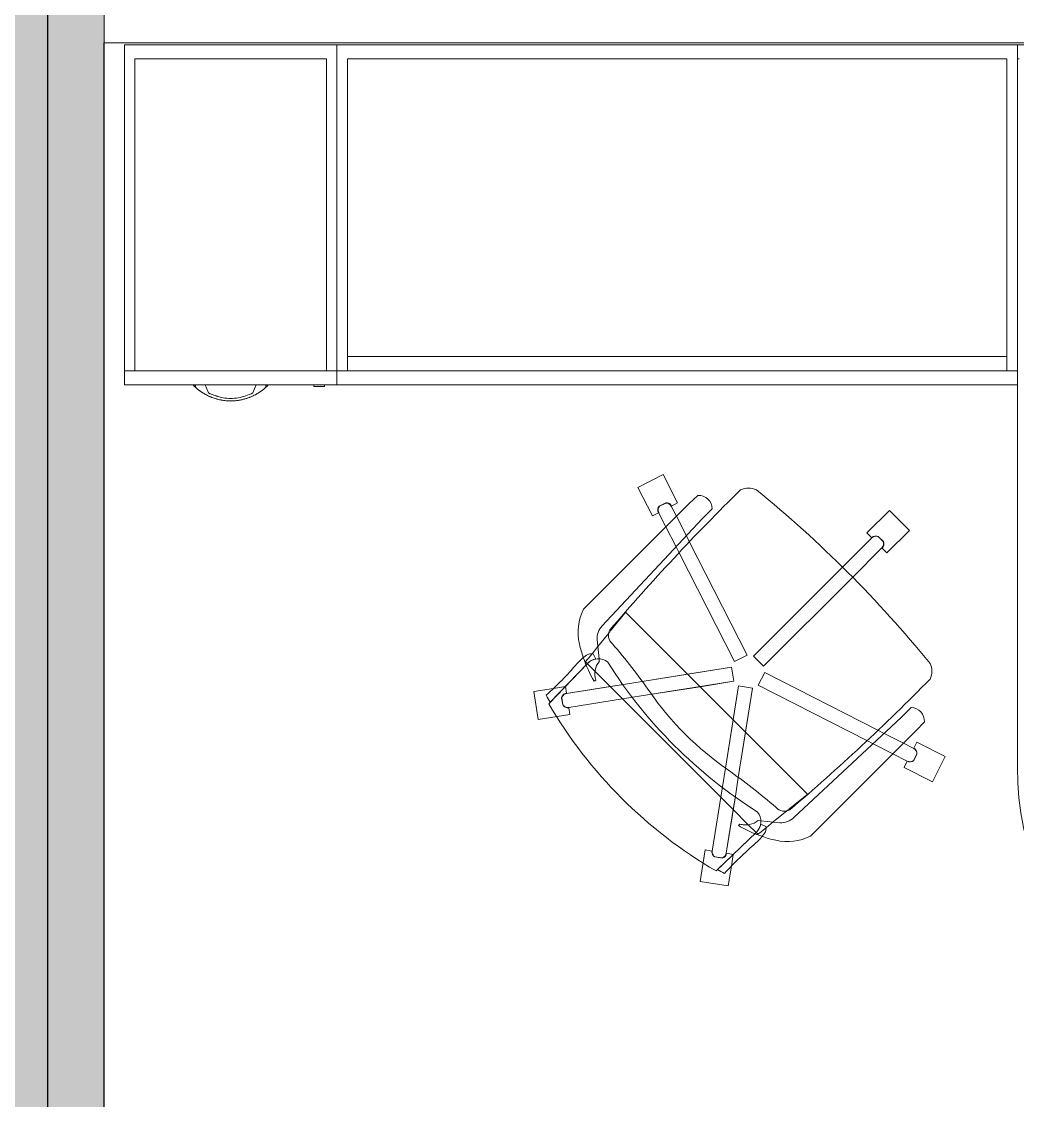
# Model space of a CAD drawing. Header units: inches. Extents: x 587 to 1284, y 1170 to 2052.
# Drawn here: x 655.3 to 725.5, y 1710 to 1786.1 of the extents above; entities that cross this region are included whole.
import ezdxf

# ---------------------------------------------------------------- set-up
doc = ezdxf.new("R2010")
doc.units = ezdxf.units.IN
doc.header["$MEASUREMENT"] = 0
for name, color, linetype, lineweight in [('A-DETL', 90, 'Continuous', 9), ('A-DETL-GENF', 92, 'Continuous', 9), ('A-WALL', 113, 'Continuous', 18), ('A-WALL-PATT', 111, 'Continuous', 18), ('I-FURN', 30, 'Continuous', 9), ('I-FURN-PNLS', 30, 'Continuous', 9), ('I-WALL', 2, 'Continuous', 18)]:
    doc.layers.add(name, color=color, linetype=linetype, lineweight=lineweight)

# ---------------------------------------------------------------- blocks, each defined once
blk = doc.blocks.new('Zira Wksta 12 - Type 1-7446629-Level 07  POWER _ SIGNAL')
at = {"layer": 'I-FURN'}
for p, q in [((-24.173, 93.98), (-24, 93.98)), ((-24.173, 93.98), (-24, 93.98)), ((-24.173, 93.98), (-24, 93.98)), ((-24, 93.987), (-24.167, 93.987)), ((-24, 93.987), (-24.167, 93.987)), ((-24, 93.987), (-24.167, 93.987)), ((-24, 94.104), (-24, 94.157)), ((-24, 94.157), (-24, 94.114)), ((-24, 94.152), (-24, 94.157)), ((-24, 94.157), (-24, 94.114)), ((-24, 94.152), (-24, 94.157)), ((-24, 94.157), (-24, 94.145)), ((-24, 94.141), (-24, 94.152)), ((-24, 94.104), (-24, 94.152)), ((-24, 94.145), (-24, 94.131)), ((-24, 94.104), (-24, 94.141)), ((-24, 94.131), (-24, 94.114)), ((-24, 94.114), (-24, 94.082)), ((-24, 94.114), (-24, 94.082)), ((-24, 94.114), (-24, 94.012)), ((-24, 94.059), (-24, 94.083)), ((-24, 94.059), (-24, 94.083)), ((-24, 94.059), (-24, 94.083)), ((-24, 94.082), (-24, 94.012)), ((-24, 94.082), (-24, 94.048)), ((-24, 94.012), (-24, 94.048)), ((-24, 94.012), (-24, 94.048)), ((-24, 94.048), (-24, 94.012)), ((-24, 94.012), (-24, 94.048)), ((-24, 93.98), (-24, 94.012)), ((-24, 94.012), (-24, 93.987)), ((-24, 93.98), (-24, 94.012)), ((-24, 94.012), (-24, 93.987)), ((-24, 93.98), (-24, 94.012)), ((-24, 94.012), (-24, 93.987)), ((-24, 93.98), (-24, 93.291)), ((-24, 93.639), (-24, 93.98)), ((-24, 93.98), (-24, 93.636)), ((-24, 93.639), (-24, 93.98)), ((-24, 93.98), (-24, 93.636)), ((-24, 93.639), (-24, 93.98)), ((-24, 93.291), (-24, 93.636)), ((-24, 93.636), (-24, 93.291)), ((-24, 93.291), (-24, 93.636)), ((-24, 93.636), (-24, 93.291)), ((-24, 93.291), (-24, 93.636)), ((-24.561, 93.059), (-24.281, 93.175)), ((-24.561, 93.059), (-24.281, 93.175)), ((-24.561, 93.059), (-24.281, 93.175)), ((-24.281, 93.175), (-24, 93.291)), ((-24.281, 93.175), (-24, 93.291)), ((-24.281, 93.175), (-24, 93.291)), ((-24.281, 89.825), (-24.561, 89.941)), ((-24.561, 89.941), (-24.281, 89.825)), ((-24.281, 89.825), (-24.561, 89.941)), ((-24.281, 89.825), (-24.561, 89.941)), ((-24, 89.709), (-24.281, 89.825)), ((-24.281, 89.825), (-24, 89.709)), ((-24, 89.709), (-24.281, 89.825)), ((-24, 89.709), (-24.281, 89.825)), ((-24, 89.364), (-24, 89.709)), ((-24, 89.709), (-24, 89.02)), ((-24, 89.364), (-24, 89.709)), ((-24, 89.709), (-24, 89.364)), ((-24, 89.364), (-24, 89.709)), ((-24, 89.709), (-24, 89.02)), ((-24, 89.364), (-24, 89.02)), ((-24, 89.02), (-24, 89.361)), ((-24, 89.02), (-24, 89.361)), ((-24, 89.02), (-24, 89.361)), ((-24, 89.02), (-24.173, 89.02)), ((-24, 89.02), (-24.173, 89.02)), ((-24, 89.02), (-24.173, 89.02)), ((-24.167, 89.013), (-24, 89.013)), ((-24.167, 89.013), (-24, 89.013)), ((-24.167, 89.013), (-24, 89.013)), ((-24, 88.988), (-24, 89.02)), ((-24, 88.988), (-24, 89.02)), ((-24, 88.988), (-24, 89.02)), ((-24, 89.013), (-24, 88.988)), ((-24, 89.013), (-24, 88.988)), ((-24, 89.013), (-24, 88.988)), ((-24, 88.988), (-24, 88.918)), ((-24, 88.952), (-24, 88.988)), ((-24, 88.988), (-24, 88.952)), ((-24, 88.952), (-24, 88.988)), ((-24, 88.988), (-24, 88.886)), ((-24, 88.952), (-24, 88.988)), ((-24, 88.952), (-24, 88.918)), ((-24, 88.917), (-24, 88.941)), ((-24, 88.917), (-24, 88.941)), ((-24, 88.917), (-24, 88.941)), ((-24, 88.918), (-24, 88.886)), ((-24, 88.918), (-24, 88.886)), ((-24, 88.843), (-24, 88.896)), ((-24, 88.843), (-24, 88.896)), ((-24, 88.848), (-24, 88.896)), ((-24, 88.886), (-24, 88.843)), ((-24, 88.886), (-24, 88.843)), ((-24, 88.886), (-24, 88.843)), ((-24, 88.843), (-24, 88.848)), ((-45.633, 70.112), (-47.609, 69.799)), ((-45.633, 70.112), (-47.609, 69.799)), ((-45.415, 68.734), (-45.633, 70.112)), ((-45.415, 68.734), (-45.633, 70.112)), ((-47.609, 69.799), (-47.399, 68.471)), ((-47.609, 69.799), (-47.399, 68.471)), ((-43.651, 66.325), (-46.501, 69.06)), ((-46.394, 68.957), (-43.651, 66.325)), ((-45.281, 67.89), (-45.415, 68.734)), ((-45.281, 67.89), (-45.415, 68.734)), ((-47.399, 68.471), (-47.257, 67.577)), ((-47.399, 68.471), (-47.257, 67.577)), ((-46.583, 68.074), (-46.075, 68.154)), ((-46.583, 68.074), (-46.075, 68.154)), ((-46.081, 68.143), (-46.575, 68.065)), ((-46.081, 68.143), (-46.575, 68.065)), ((-45.287, 64.729), (-45.775, 67.812)), ((-45.137, 63.781), (-45.775, 67.812)), ((-45.759, 67.814), (-45.282, 67.89)), ((-45.759, 67.814), (-45.282, 67.89)), ((-47.257, 67.577), (-46.78, 67.652)), ((-47.257, 67.577), (-46.78, 67.652)), ((-46.763, 67.655), (-46.161, 63.855)), ((-46.763, 67.655), (-46.047, 63.134)), ((-43.686, 66.33), (-44.221, 65.795)), ((-43.573, 66.443), (-43.653, 66.363)), ((-43.543, 66.473), (-43.571, 66.445)), ((-43.412, 66.366), (-43.543, 66.473)), ((-42.972, 66.01), (-43.404, 66.36)), ((-32.372, 59.148), (-39.824, 66.601)), ((-44.221, 65.795), (-45.287, 64.729)), ((-44.911, 65.864), (-44.829, 65.748)), ((-43.495, 65.495), (-43.337, 65.512)), ((-43.344, 65.751), (-42.982, 65.92)), ((-43.337, 65.512), (-41.988, 65.655)), ((-42.471, 65.604), (-42.972, 66.01)), ((-41.512, 64.828), (-42.471, 65.604)), ((-45.287, 64.729), (-46.161, 63.855)), ((-45.137, 63.781), (-45.287, 64.729)), ((-41.418, 64.752), (-41.503, 64.82)), ((-40.105, 63.688), (-41.387, 64.726)), ((-41.002, 65.293), (-33.448, 58.237)), ((-46.161, 63.855), (-53.093, 56.923)), ((-46.161, 63.855), (-46.047, 63.134)), ((-44.93, 62.472), (-45.137, 63.781)), ((-44.93, 62.472), (-45.137, 63.781)), ((-44.422, 59.265), (-40.049, 63.638)), ((-40.046, 63.641), (-40.105, 63.688)), ((-46.047, 63.134), (-45.835, 61.796)), ((-46.047, 63.134), (-45.835, 61.796)), ((-44.422, 59.265), (-44.93, 62.472)), ((-43.93, 56.159), (-44.93, 62.472)), ((-31.233, 62.774), (-33.237, 61.753)), ((-31.233, 62.774), (-33.237, 61.753)), ((-30.325, 60.992), (-31.233, 62.774)), ((-30.325, 60.992), (-31.233, 62.774)), ((-45.835, 61.796), (-45.296, 58.391)), ((-45.835, 61.796), (-44.917, 56.003)), ((-33.237, 61.753), (-33.018, 61.323)), ((-33.237, 61.753), (-33.018, 61.323)), ((-33.01, 61.308), (-34.018, 60.794)), ((-33.01, 61.308), (-34.018, 60.794)), ((-32.336, 60.809), (-32.563, 61.255)), ((-32.336, 60.809), (-32.563, 61.255)), ((-32.557, 61.266), (-32.323, 60.808)), ((-32.557, 61.266), (-32.323, 60.808)), ((-32.329, 59.971), (-30.325, 60.992)), ((-32.329, 59.971), (-30.325, 60.992)), ((-34.018, 60.794), (-35.421, 60.079)), ((-34.018, 60.794), (-35.421, 60.079)), ((-33.274, 60.051), (-32.556, 60.416)), ((-33.274, 60.051), (-32.556, 60.416)), ((-32.549, 60.401), (-32.332, 59.977)), ((-32.549, 60.401), (-32.329, 59.971)), ((-35.851, 59.86), (-43.522, 55.951)), ((-35.851, 59.86), (-43.522, 55.951)), ((-35.421, 60.079), (-35.851, 59.86)), ((-35.421, 60.079), (-35.851, 59.86)), ((-34.643, 59.353), (-33.274, 60.051)), ((-34.643, 59.353), (-33.274, 60.051)), ((-32.332, 59.977), (-32.329, 59.971)), ((-45.296, 58.391), (-44.422, 59.265)), ((-43.93, 56.159), (-44.422, 59.265)), ((-43.068, 55.06), (-35.095, 59.123)), ((-43.068, 55.06), (-35.095, 59.123)), ((-35.095, 59.123), (-34.643, 59.353)), ((-35.095, 59.123), (-34.643, 59.353)), ((-31.802, 58.537), (-32.372, 59.148)), ((-59.037, 58.371), (-59.35, 56.395)), ((-59.037, 58.371), (-59.35, 56.395)), ((-57.709, 58.16), (-59.037, 58.371)), ((-57.709, 58.16), (-59.037, 58.371)), ((-56.815, 58.019), (-57.709, 58.16)), ((-56.815, 58.019), (-57.709, 58.16)), ((-56.891, 57.542), (-56.815, 58.019)), ((-56.891, 57.542), (-56.815, 58.019)), ((-47.629, 56.058), (-45.296, 58.391)), ((-45.296, 58.391), (-44.917, 56.003)), ((-33.448, 58.237), (-32.741, 57.53)), ((-58.298, 57.263), (-55.563, 54.413)), ((-55.563, 54.413), (-58.195, 57.155)), ((-57.392, 56.837), (-57.312, 57.345)), ((-57.392, 56.837), (-57.312, 57.345)), ((-57.303, 57.337), (-57.381, 56.843)), ((-57.303, 57.337), (-57.381, 56.843)), ((-53.093, 56.923), (-56.893, 57.525)), ((-52.373, 56.809), (-56.893, 57.525)), ((-59.35, 56.395), (-57.972, 56.177)), ((-59.35, 56.395), (-57.972, 56.177)), ((-57.128, 56.044), (-57.052, 56.52)), ((-57.128, 56.044), (-57.052, 56.52)), ((-57.05, 56.537), (-53.967, 56.049)), ((-57.05, 56.537), (-53.02, 55.899)), ((-53.093, 56.923), (-53.967, 56.049)), ((-52.373, 56.809), (-53.093, 56.923)), ((-51.034, 56.597), (-52.373, 56.809)), ((-51.034, 56.597), (-52.373, 56.809)), ((-47.629, 56.058), (-51.034, 56.597)), ((-45.241, 55.679), (-51.034, 56.597)), ((-57.972, 56.177), (-57.128, 56.043)), ((-57.972, 56.177), (-57.128, 56.043)), ((-54.986, 55.591), (-55.102, 55.672)), ((-53.967, 56.049), (-55.033, 54.983)), ((-53.967, 56.049), (-53.02, 55.899)), ((-53.02, 55.899), (-51.71, 55.691)), ((-53.02, 55.899), (-51.71, 55.691)), ((-51.71, 55.691), (-48.503, 55.184)), ((-51.71, 55.691), (-45.397, 54.692)), ((-48.503, 55.184), (-47.629, 56.058)), ((-45.241, 55.679), (-47.629, 56.058)), ((-45.397, 54.692), (-45.241, 55.679)), ((-45.397, 54.692), (-45.241, 55.679)), ((-44.917, 56.003), (-43.93, 56.159)), ((-44.917, 56.003), (-43.93, 56.159)), ((-43.522, 55.951), (-43.068, 55.06)), ((-43.522, 55.951), (-43.068, 55.06)), ((-55.033, 54.983), (-55.569, 54.447)), ((-52.876, 50.811), (-48.503, 55.184)), ((-48.503, 55.184), (-45.397, 54.692)), ((-55.684, 54.332), (-55.711, 54.305)), ((-55.711, 54.305), (-55.605, 54.174)), ((-55.601, 54.415), (-55.681, 54.335)), ((-55.598, 54.166), (-55.248, 53.734)), ((-55.158, 53.744), (-54.99, 54.106)), ((-54.894, 52.75), (-54.75, 54.098)), ((-54.75, 54.098), (-54.734, 54.257)), ((-45.19, 54.284), (-49.098, 46.613)), ((-45.19, 54.284), (-49.098, 46.613)), ((-44.299, 53.83), (-45.19, 54.284)), ((-44.299, 53.83), (-45.19, 54.284)), ((-43.14, 54.609), (-43.847, 53.902)), ((-43.14, 54.609), (-43.847, 53.902)), ((-36.897, 48.366), (-43.14, 54.609)), ((-36.897, 48.366), (-43.14, 54.609)), ((-55.248, 53.734), (-54.842, 53.233)), ((-48.361, 45.856), (-44.299, 53.83)), ((-48.361, 45.856), (-44.299, 53.83)), ((-43.847, 53.902), (-37.604, 47.658)), ((-43.847, 53.902), (-37.604, 47.658)), ((-54.842, 53.233), (-54.066, 52.274)), ((-54.058, 52.265), (-53.99, 52.18)), ((-53.965, 52.149), (-52.927, 50.867)), ((-47.475, 44.21), (-54.531, 51.764)), ((-55.839, 50.586), (-48.386, 43.133)), ((-52.927, 50.867), (-52.879, 50.808)), ((-34.798, 46.266), (-36.897, 48.366)), ((-34.798, 46.266), (-36.897, 48.366)), ((-37.604, 47.658), (-35.505, 45.559)), ((-37.604, 47.658), (-35.505, 45.559)), ((-49.098, 46.613), (-49.318, 46.182)), ((-49.098, 46.613), (-49.318, 46.182)), ((-34.444, 46.62), (-34.786, 46.278)), ((-34.444, 46.62), (-34.786, 46.278)), ((-32.853, 45.029), (-34.444, 46.62)), ((-32.853, 45.029), (-34.444, 46.62)), ((-49.318, 46.182), (-50.032, 44.779)), ((-49.318, 46.182), (-50.032, 44.779)), ((-48.591, 45.405), (-48.361, 45.856)), ((-48.591, 45.405), (-48.361, 45.856)), ((-35.063, 45.471), (-34.709, 45.824)), ((-35.063, 45.471), (-34.709, 45.824)), ((-34.697, 45.822), (-35.061, 45.459)), ((-34.697, 45.822), (-35.061, 45.459)), ((-49.289, 44.036), (-48.591, 45.405)), ((-49.289, 44.036), (-48.591, 45.405)), ((-35.517, 45.547), (-35.858, 45.206)), ((-35.517, 45.547), (-35.858, 45.206)), ((-35.858, 45.206), (-34.267, 43.615)), ((-35.858, 45.206), (-34.267, 43.615)), ((-34.267, 43.615), (-32.853, 45.029)), ((-34.267, 43.615), (-32.853, 45.029)), ((-50.032, 44.779), (-50.546, 43.772)), ((-50.032, 44.779), (-50.546, 43.772)), ((-46.768, 43.503), (-47.475, 44.21)), ((-50.991, 43.999), (-52.013, 41.994)), ((-50.991, 43.999), (-52.013, 41.994)), ((-50.561, 43.78), (-50.991, 43.999)), ((-50.561, 43.78), (-50.991, 43.999)), ((-49.655, 43.318), (-49.289, 44.036)), ((-49.655, 43.318), (-49.289, 44.036)), ((-50.046, 43.085), (-50.504, 43.319)), ((-50.046, 43.085), (-50.504, 43.319)), ((-50.493, 43.325), (-50.048, 43.098)), ((-50.493, 43.325), (-50.048, 43.098)), ((-50.231, 41.086), (-49.209, 43.091)), ((-50.231, 41.086), (-49.209, 43.091)), ((-49.209, 43.091), (-49.64, 43.31)), ((-49.209, 43.091), (-49.64, 43.31)), ((-48.386, 43.133), (-47.775, 42.563)), ((-52.013, 41.994), (-50.231, 41.086)), ((-52.013, 41.994), (-50.231, 41.086))]:
    blk.add_line(p, q, dxfattribs=at)
at = {"layer": 'I-FURN', "flags": 128}
for points in [[(-24, 93.291), (-24.281, 93.175), (-24.561, 93.059)], [(-24, 93.291), (-24.281, 93.175), (-24.561, 93.059)], [(-24, 93.291), (-24.281, 93.175), (-24.561, 93.059)], [(-24.561, 89.941), (-24.281, 89.825), (-24, 89.709)], [(-24.561, 89.941), (-24.281, 89.825), (-24, 89.709)]]:
    blk.add_lwpolyline(points, dxfattribs=at)
at = {"layer": 'I-FURN'}
for centre, radius, start, end in [((-21.447, 91.5), 3.685, 137.02895, 137.70289), ((-21.447, 91.5), 3.685, 137.02895, 137.70289), ((-21.447, 91.5), 3.685, 137.02895, 137.70289), ((-21.447, 91.5), 3.685, 137.03852, 137.56704), ((-21.447, 91.5), 3.685, 137.03852, 137.56704), ((-21.447, 91.5), 3.685, 137.03852, 137.56704), ((-21.447, 91.5), 3.685, 222.29711, 222.97105), ((-21.447, 91.5), 3.685, 222.29711, 222.97105), ((-21.447, 91.5), 3.685, 222.29711, 222.97105), ((-21.447, 91.5), 3.685, 222.43296, 222.96148), ((-21.447, 91.5), 3.685, 222.43296, 222.96148), ((-21.447, 91.5), 3.685, 222.43296, 222.69722), ((-21.447, 91.5), 3.685, 222.69722, 222.96148), ((-29.906, 40.669), 32.885, 120.30746, 149.69597), ((-29.599, 40.358), 33.165, 119.44776, 120.42343), ((-25.848, 87.609), 27.198, 222.48818, 229.01435), ((-46.379, 67.722), 0.407, 120.16515, 189.83485), ((-46.379, 67.722), 0.407, 120.16515, 189.83485), ((-46.362, 67.719), 0.406, 121.61986, 189), ((-46.362, 67.719), 0.406, 148.57192, 175.52397), ((-46.362, 67.719), 0.406, 121.61986, 148.57192), ((-46.177, 67.748), 0.406, 22.47603, 76.38014), ((-46.177, 67.748), 0.406, 9, 76.38014), ((-46.161, 67.756), 0.407, 8.16515, 77.83485), ((-46.161, 67.756), 0.407, 36.03303, 77.83485), ((-46.161, 67.756), 0.407, 8.16515, 36.03303), ((-46.177, 67.748), 0.406, 9, 22.47603), ((-46.362, 67.719), 0.406, 175.52397, 189), ((-46.139, 64.255), 3.739, 35.09358, 49.01435), ((-41.464, 63.358), 3.634, 63.17893, 103.04781), ((-40.114, 57.534), 9.612, 108.99641, 119.93341), ((-44.381, 65.565), 1.054, 10.20015, 46.17861), ((-44.381, 65.565), 1.054, 320.95537, 46.17861), ((-40.114, 57.534), 9.612, 103.04781, 108.99641), ((-43.581, 66.052), 0.613, 347.54268, 35.09358), ((-44.403, 64.433), 1.382, 50.08783, 107.94966), ((-41.937, 64.271), 1.385, 47.80127, 92.10784), ((-25.52, 36.282), 33.832, 122.22846, 147.77154), ((-41.678, 64.088), 0.763, 59.23375, 140.76625), ((-140.947, -52.03), 153.519, 44.47495, 49.52132), ((-70.246, 97.016), 42.842, 304.97666, 310.76994), ((-32.965, 43.727), 22.194, 124.97666, 145.02334), ((-32.828, 60.963), 0.407, 76.03303, 117.83485), ((-32.828, 60.963), 0.407, 48.16515, 117.83485), ((-32.826, 60.946), 0.406, 49.61986, 117), ((-32.826, 60.946), 0.406, 49.61986, 117), ((-32.828, 60.963), 0.407, 48.16515, 76.03303), ((-32.741, 60.778), 0.406, 297, 4.38014), ((-32.741, 60.778), 0.406, 297, 350.90411), ((-32.728, 60.766), 0.407, 296.16515, 5.83485), ((-32.728, 60.766), 0.407, 296.16515, 351.90091), ((-32.741, 60.778), 0.406, 350.90411, 4.38014), ((-32.728, 60.766), 0.407, 351.90091, 5.83485), ((-32.756, 58.485), 0.956, 270.89014, 3.10986), ((-29.596, 40.361), 33.165, 149.57657, 150.55224), ((-56.96, 57.141), 0.407, 80.16515, 149.83485), ((-56.96, 57.141), 0.407, 121.96697, 149.83485), ((-56.957, 57.124), 0.406, 134.90411, 148.38014), ((-56.957, 57.124), 0.406, 134.90411, 148.38014), ((-56.957, 57.124), 0.406, 81, 134.90411), ((-56.957, 57.124), 0.406, 121.42808, 134.90411), ((-56.96, 57.141), 0.407, 80.16515, 121.96697), ((-56.957, 57.124), 0.406, 94.47603, 121.42808), ((-56.957, 57.124), 0.406, 81, 94.47603), ((-76.847, 36.61), 27.198, 40.98565, 47.51182), ((-56.995, 56.923), 0.407, 192.16515, 206.09909), ((-56.995, 56.923), 0.407, 192.16515, 261.83485), ((-56.986, 56.938), 0.406, 193.61986, 220.57192), ((-56.986, 56.938), 0.406, 193.61986, 261), ((-56.995, 56.923), 0.407, 206.09909, 247.90091), ((-56.986, 56.938), 0.406, 220.57192, 234.04795), ((-56.986, 56.938), 0.406, 234.04795, 261), ((-56.995, 56.923), 0.407, 247.90091, 261.83485), ((-86.254, 81.008), 42.842, 319.23006, 325.02334), ((-46.772, 50.876), 9.612, 150.06659, 157.60032), ((-53.671, 55.165), 1.382, 162.05034, 176.5158), ((-53.671, 55.165), 1.382, 176.5158, 190.98126), ((-53.671, 55.165), 1.382, 190.98126, 219.91217), ((-32.593, 54.971), 1.314, 335.04325, 24.95675), ((-53.494, 56.9), 3.739, 220.98565, 234.90642), ((-46.772, 50.876), 9.612, 158.50939, 161.00359), ((-46.772, 50.876), 9.612, 157.7369, 158.50939), ((-54.803, 55.143), 1.054, 223.82139, 259.79985), ((-54.803, 55.143), 1.054, 223.82139, 309.04463), ((-97.293, 108.055), 84.963, 309.14745, 320.85255), ((-46.772, 50.876), 9.612, 161.00359, 166.95219), ((-55.291, 54.343), 0.613, 234.90642, 282.45732), ((-52.596, 52.226), 3.634, 166.95219, 206.82107), ((-53.509, 52.699), 1.385, 177.89216, 222.19873), ((-53.326, 52.44), 0.763, 129.23375, 210.76625), ((62.792, 151.709), 153.519, 220.47868, 225.52505), ((-35.085, 45.979), 0.406, 4.57192, 45), ((-35.085, 45.979), 0.406, 337.61986, 45), ((-35.069, 45.987), 0.407, 336.16515, 45.83485), ((-35.069, 45.987), 0.407, 336.16515, 45.83485), ((-35.085, 45.979), 0.406, 337.61986, 351.09589), ((-35.085, 45.979), 0.406, 351.09589, 4.57192), ((-35.225, 45.831), 0.407, 224.16515, 293.83485), ((-35.225, 45.831), 0.407, 224.16515, 293.83485), ((-35.217, 45.847), 0.406, 225, 251.95205), ((-35.217, 45.847), 0.406, 225, 292.38014), ((-35.217, 45.847), 0.406, 251.95205, 265.42808), ((-35.217, 45.847), 0.406, 265.42808, 278.90411), ((-35.217, 45.847), 0.406, 278.90411, 292.38014), ((-50.201, 43.59), 0.407, 152.16515, 221.83485), ((-50.201, 43.59), 0.407, 152.16515, 221.83485), ((-50.184, 43.588), 0.406, 153, 220.38014), ((-50.184, 43.588), 0.406, 153, 220.38014), ((-47.723, 43.518), 0.956, 266.89014, 359.10986), ((-50.017, 43.503), 0.406, 265.61986, 333), ((-50.017, 43.503), 0.406, 265.61986, 292.57192), ((-50.005, 43.49), 0.407, 264.16515, 333.83485), ((-50.005, 43.49), 0.407, 264.16515, 291.71113), ((-50.017, 43.503), 0.406, 292.57192, 293.61948), ((-50.017, 43.503), 0.406, 293.61948, 333), ((-50.005, 43.49), 0.407, 291.71113, 292.03303), ((-50.005, 43.49), 0.407, 292.03303, 319.90091), ((-50.005, 43.49), 0.407, 319.90091, 333.83485), ((-44.209, 43.355), 1.314, 245.04325, 294.95675)]:
    blk.add_arc(centre, radius, start, end, dxfattribs=at)
for points, knots in [([(-25.069, 90.822), (-25.111, 91.046), (-25.174, 91.727), (-25.004, 92.635), (-24.599, 93.45), (-24.325, 93.813), (-24.173, 93.98)], [0.375, 0.375, 0.375, 0.375, 0.5, 0.75, 0.875, 1, 1, 1, 1]), ([(-24.173, 89.02), (-24.325, 89.187), (-24.598, 89.55), (-24.903, 90.161), (-25.09, 90.818), (-25.174, 91.727), (-25.004, 92.635), (-24.599, 93.45), (-24.325, 93.813), (-24.173, 93.98)], [0, 0, 0, 0, 0.125, 0.25, 0.375, 0.5, 0.75, 0.875, 1, 1, 1, 1]), ([(-24.172, 93.981), (-24.306, 93.833), (-24.437, 93.664), (-24.553, 93.484), (-24.561, 93.471)], [0.0014997, 0.0014997, 0.0014997, 0.0014997, 0.1111111, 0.1191853, 0.1191853, 0.1191853, 0.1191853]), ([(-24.172, 93.981), (-24.306, 93.833), (-24.437, 93.664), (-24.553, 93.484), (-24.561, 93.471)], [0.0014997, 0.0014997, 0.0014997, 0.0014997, 0.1111111, 0.1191853, 0.1191853, 0.1191853, 0.1191853]), ([(-24.172, 93.981), (-24.306, 93.833), (-24.437, 93.664), (-24.553, 93.484), (-24.561, 93.471)], [0.0014997, 0.0014997, 0.0014997, 0.0014997, 0.1111111, 0.1191853, 0.1191853, 0.1191853, 0.1191853]), ([(-24.045, 94.114), (-24.039, 94.119), (-24.031, 94.127), (-24.021, 94.137), (-24.016, 94.142), (-24.012, 94.146), (-24.009, 94.149), (-24.007, 94.151), (-24.004, 94.153), (-24.003, 94.155), (-24.001, 94.156), (-24, 94.157), (-24, 94.157)], [0, 0, 0, 0, 0.25, 0.375, 0.5, 0.5625, 0.625, 0.6875, 0.75, 0.8125, 0.875, 1, 1, 1, 1]), ([(-24.045, 94.114), (-24.039, 94.119), (-24.031, 94.127), (-24.021, 94.137), (-24.016, 94.142), (-24.012, 94.146), (-24.009, 94.149), (-24.007, 94.151), (-24.004, 94.153), (-24.003, 94.155), (-24.001, 94.156), (-24, 94.157), (-24, 94.157)], [0, 0, 0, 0, 0.25, 0.375, 0.5, 0.5625, 0.625, 0.6875, 0.75, 0.8125, 0.875, 1, 1, 1, 1]), ([(-24.045, 94.114), (-24.039, 94.119), (-24.031, 94.127), (-24.021, 94.137), (-24.016, 94.142), (-24.012, 94.146), (-24.009, 94.149), (-24.007, 94.151), (-24.004, 94.153), (-24.003, 94.155), (-24.001, 94.156), (-24, 94.157), (-24, 94.157)], [0, 0, 0, 0, 0.25, 0.375, 0.5, 0.5625, 0.625, 0.6875, 0.75, 0.8125, 0.875, 1, 1, 1, 1]), ([(-24, 94.157), (-24.001, 94.157), (-24.002, 94.156), (-24.004, 94.153), (-24.007, 94.151), (-24.009, 94.149), (-24.012, 94.145), (-24.016, 94.142), (-24.019, 94.139), (-24.023, 94.135), (-24.027, 94.131), (-24.032, 94.127), (-24.035, 94.124), (-24.036, 94.122)], [0, 0, 0, 0, 0.125, 0.1875, 0.25, 0.3125, 0.375, 0.4375, 0.5, 0.5625, 0.625, 0.6875, 0.75, 0.75, 0.75, 0.75]), ([(-24, 94.157), (-24.001, 94.157), (-24.002, 94.156), (-24.004, 94.153), (-24.007, 94.151), (-24.009, 94.149), (-24.012, 94.145), (-24.016, 94.142), (-24.019, 94.139), (-24.023, 94.135), (-24.027, 94.131), (-24.032, 94.127), (-24.035, 94.124), (-24.036, 94.122)], [0, 0, 0, 0, 0.125, 0.1875, 0.25, 0.3125, 0.375, 0.4375, 0.5, 0.5625, 0.625, 0.6875, 0.75, 0.75, 0.75, 0.75]), ([(-24, 94.157), (-24.001, 94.157), (-24.002, 94.156), (-24.004, 94.153), (-24.007, 94.151), (-24.009, 94.149), (-24.012, 94.145), (-24.016, 94.142), (-24.019, 94.139), (-24.023, 94.135), (-24.027, 94.131), (-24.032, 94.127), (-24.035, 94.124), (-24.036, 94.122)], [0, 0, 0, 0, 0.125, 0.1875, 0.25, 0.3125, 0.375, 0.4375, 0.5, 0.5625, 0.625, 0.6875, 0.75, 0.75, 0.75, 0.75]), ([(-24.672, 93.283), (-24.727, 93.183), (-24.791, 93.055), (-24.846, 92.924), (-24.856, 92.898)], [0.15936451, 0.15936451, 0.15936451, 0.15936451, 0.22222222, 0.23762024, 0.23762024, 0.23762024, 0.23762024]), ([(-24.672, 93.283), (-24.727, 93.183), (-24.791, 93.055), (-24.846, 92.924), (-24.856, 92.898)], [0.15936451, 0.15936451, 0.15936451, 0.15936451, 0.22222222, 0.23762024, 0.23762024, 0.23762024, 0.23762024]), ([(-24.672, 93.283), (-24.727, 93.183), (-24.791, 93.055), (-24.846, 92.924), (-24.856, 92.898)], [0.15936451, 0.15936451, 0.15936451, 0.15936451, 0.22222222, 0.23762024, 0.23762024, 0.23762024, 0.23762024]), ([(-24.945, 92.66), (-24.973, 92.575), (-25.009, 92.449), (-25.04, 92.321), (-25.049, 92.28)], [0.28411479, 0.28411479, 0.28411479, 0.28411479, 0.33333333, 0.3562762, 0.3562762, 0.3562762, 0.3562762]), ([(-24.945, 92.66), (-24.973, 92.575), (-25.009, 92.449), (-25.04, 92.321), (-25.049, 92.28)], [0.28411479, 0.28411479, 0.28411479, 0.28411479, 0.33333333, 0.3562762, 0.3562762, 0.3562762, 0.3562762]), ([(-24.945, 92.66), (-24.973, 92.575), (-25.009, 92.449), (-25.04, 92.321), (-25.049, 92.28)], [0.28411479, 0.28411479, 0.28411479, 0.28411479, 0.33333333, 0.3562762, 0.3562762, 0.3562762, 0.3562762]), ([(-24.778, 92.564), (-24.836, 92.393), (-24.969, 91.866), (-24.969, 90.951), (-24.732, 90.259), (-24.561, 89.941)], [0.1666667, 0.1666667, 0.1666667, 0.1666667, 0.3333333, 0.6666667, 1, 1, 1, 1]), ([(-25.096, 92.017), (-25.106, 91.946), (-25.12, 91.819), (-25.127, 91.692), (-25.128, 91.636)], [0.40508035, 0.40508035, 0.40508035, 0.40508035, 0.44444444, 0.47528756, 0.47528756, 0.47528756, 0.47528756]), ([(-25.096, 92.017), (-25.106, 91.946), (-25.12, 91.819), (-25.127, 91.692), (-25.128, 91.636)], [0.40508035, 0.40508035, 0.40508035, 0.40508035, 0.44444444, 0.47528756, 0.47528756, 0.47528756, 0.47528756]), ([(-25.096, 92.017), (-25.106, 91.946), (-25.12, 91.819), (-25.127, 91.692), (-25.128, 91.636)], [0.40508035, 0.40508035, 0.40508035, 0.40508035, 0.44444444, 0.47528756, 0.47528756, 0.47528756, 0.47528756]), ([(-25.048, 90.72), (-25.04, 90.679), (-25.009, 90.552), (-24.976, 90.423), (-24.95, 90.336)], [0.64373131, 0.64373131, 0.64373131, 0.64373131, 0.66666667, 0.71591001, 0.71591001, 0.71591001, 0.71591001]), ([(-25.048, 90.72), (-25.04, 90.679), (-25.009, 90.552), (-24.976, 90.423), (-24.95, 90.336)], [0.64373131, 0.64373131, 0.64373131, 0.64373131, 0.66666667, 0.71591001, 0.71591001, 0.71591001, 0.71591001]), ([(-25.048, 90.72), (-25.04, 90.679), (-25.009, 90.552), (-24.976, 90.423), (-24.95, 90.336)], [0.64373131, 0.64373131, 0.64373131, 0.64373131, 0.66666667, 0.71591001, 0.71591001, 0.71591001, 0.71591001]), ([(-24.857, 90.102), (-24.808, 89.982), (-24.751, 89.851), (-24.678, 89.729), (-24.671, 89.718)], [0.76239192, 0.76239192, 0.76239192, 0.76239192, 0.83333333, 0.84070579, 0.84070579, 0.84070579, 0.84070579]), ([(-24.857, 90.102), (-24.808, 89.982), (-24.751, 89.851), (-24.678, 89.729), (-24.671, 89.718)], [0.76239192, 0.76239192, 0.76239192, 0.76239192, 0.83333333, 0.84070579, 0.84070579, 0.84070579, 0.84070579]), ([(-24.857, 90.102), (-24.808, 89.982), (-24.751, 89.851), (-24.678, 89.729), (-24.671, 89.718)], [0.76239192, 0.76239192, 0.76239192, 0.76239192, 0.83333333, 0.84070579, 0.84070579, 0.84070579, 0.84070579]), ([(-24, 88.843), (-24, 88.843), (-24.001, 88.844), (-24.003, 88.845), (-24.004, 88.847), (-24.007, 88.849), (-24.009, 88.851), (-24.012, 88.854), (-24.015, 88.857), (-24.018, 88.86), (-24.021, 88.863), (-24.025, 88.867), (-24.032, 88.874), (-24.039, 88.881), (-24.045, 88.886)], [0, 0, 0, 0, 0.125, 0.1875, 0.25, 0.3125, 0.375, 0.4375, 0.5, 0.5625, 0.625, 0.6875, 0.75, 1, 1, 1, 1]), ([(-24, 88.843), (-24, 88.843), (-24.001, 88.844), (-24.003, 88.845), (-24.004, 88.847), (-24.007, 88.849), (-24.009, 88.851), (-24.012, 88.854), (-24.015, 88.857), (-24.018, 88.86), (-24.021, 88.863), (-24.025, 88.867), (-24.032, 88.874), (-24.039, 88.881), (-24.045, 88.886)], [0, 0, 0, 0, 0.125, 0.1875, 0.25, 0.3125, 0.375, 0.4375, 0.5, 0.5625, 0.625, 0.6875, 0.75, 1, 1, 1, 1]), ([(-24, 88.843), (-24, 88.843), (-24.001, 88.844), (-24.003, 88.845), (-24.004, 88.847), (-24.007, 88.849), (-24.009, 88.851), (-24.012, 88.854), (-24.015, 88.857), (-24.018, 88.86), (-24.021, 88.863), (-24.025, 88.867), (-24.032, 88.874), (-24.039, 88.881), (-24.045, 88.886)], [0, 0, 0, 0, 0.125, 0.1875, 0.25, 0.3125, 0.375, 0.4375, 0.5, 0.5625, 0.625, 0.6875, 0.75, 1, 1, 1, 1]), ([(-24.036, 88.878), (-24.033, 88.875), (-24.029, 88.871), (-24.023, 88.865), (-24.019, 88.861), (-24.016, 88.858), (-24.012, 88.855), (-24.009, 88.851), (-24.007, 88.849), (-24.004, 88.847), (-24.002, 88.844), (-24.001, 88.843), (-24, 88.843)], [0.25, 0.25, 0.25, 0.25, 0.375, 0.4375, 0.5, 0.5625, 0.625, 0.6875, 0.75, 0.8125, 0.875, 1, 1, 1, 1]), ([(-24.036, 88.878), (-24.033, 88.875), (-24.029, 88.871), (-24.023, 88.865), (-24.019, 88.861), (-24.016, 88.858), (-24.012, 88.855), (-24.009, 88.851), (-24.007, 88.849), (-24.004, 88.847), (-24.002, 88.844), (-24.001, 88.843), (-24, 88.843)], [0.25, 0.25, 0.25, 0.25, 0.375, 0.4375, 0.5, 0.5625, 0.625, 0.6875, 0.75, 0.8125, 0.875, 1, 1, 1, 1]), ([(-24.036, 88.878), (-24.033, 88.875), (-24.029, 88.871), (-24.023, 88.865), (-24.019, 88.861), (-24.016, 88.858), (-24.012, 88.855), (-24.009, 88.851), (-24.007, 88.849), (-24.004, 88.847), (-24.002, 88.844), (-24.001, 88.843), (-24, 88.843)], [0.25, 0.25, 0.25, 0.25, 0.375, 0.4375, 0.5, 0.5625, 0.625, 0.6875, 0.75, 0.8125, 0.875, 1, 1, 1, 1])]:
    blk.add_open_spline(points, degree=3, knots=knots, dxfattribs=at)
for points in [[(-24.883, 92.831), (-24.801, 93.043), (-24.599, 93.45), (-24.325, 93.813), (-24.173, 93.98)], [(-24.143, 94.012), (-24.132, 94.024), (-24.11, 94.047), (-24.077, 94.082), (-24.055, 94.103), (-24.045, 94.114)], [(-24.143, 94.012), (-24.132, 94.024), (-24.11, 94.047), (-24.077, 94.082), (-24.055, 94.103), (-24.045, 94.114)], [(-24.143, 94.012), (-24.132, 94.024), (-24.11, 94.047), (-24.088, 94.07), (-24.077, 94.081)], [(-24.11, 94.047), (-24.121, 94.036), (-24.132, 94.024), (-24.143, 94.012)], [(-24.11, 94.047), (-24.121, 94.036), (-24.132, 94.024), (-24.143, 94.012)], [(-24.11, 94.047), (-24.121, 94.036), (-24.132, 94.024), (-24.143, 94.012)], [(-24.055, 94.104), (-24.069, 94.089), (-24.084, 94.074), (-24.099, 94.059)], [(-24.055, 94.104), (-24.069, 94.089), (-24.084, 94.074), (-24.099, 94.059)], [(-24.055, 94.104), (-24.069, 94.089), (-24.084, 94.074), (-24.099, 94.059)], [(-24.077, 94.081), (-24.066, 94.092), (-24.055, 94.103), (-24.045, 94.114)], [(-24.036, 94.122), (-24.042, 94.116), (-24.048, 94.11), (-24.055, 94.104)], [(-24.036, 94.122), (-24.042, 94.116), (-24.048, 94.11), (-24.055, 94.104)], [(-24.036, 94.122), (-24.042, 94.116), (-24.048, 94.11), (-24.055, 94.104)], [(-24.561, 93.059), (-24.732, 92.742), (-24.969, 92.05), (-24.969, 90.951), (-24.732, 90.259), (-24.561, 89.941)], [(-24.561, 93.059), (-24.732, 92.742), (-24.969, 92.05), (-24.969, 90.951), (-24.732, 90.259), (-24.561, 89.941)], [(-24.857, 92.898), (-24.867, 92.872), (-24.877, 92.847), (-24.887, 92.821)], [(-24.857, 92.898), (-24.867, 92.872), (-24.877, 92.847), (-24.887, 92.821)], [(-24.857, 92.898), (-24.867, 92.872), (-24.877, 92.847), (-24.887, 92.821)], [(-24.778, 92.564), (-24.719, 92.734), (-24.647, 92.9), (-24.561, 93.059)], [(-24.561, 93.059), (-24.647, 92.9), (-24.719, 92.734), (-24.778, 92.564)], [(-24.778, 92.564), (-24.719, 92.734), (-24.647, 92.9), (-24.561, 93.059)], [(-24.778, 92.564), (-24.719, 92.734), (-24.647, 92.9), (-24.561, 93.059)], [(-24.561, 93.471), (-24.6, 93.409), (-24.637, 93.347), (-24.672, 93.283)], [(-24.561, 93.471), (-24.6, 93.409), (-24.637, 93.347), (-24.672, 93.283)], [(-24.561, 93.471), (-24.6, 93.409), (-24.637, 93.347), (-24.672, 93.283)], [(-25.132, 91.5), (-25.132, 91.954), (-25.034, 92.4), (-24.883, 92.831)], [(-25.049, 92.28), (-25.067, 92.193), (-25.084, 92.105), (-25.096, 92.017)], [(-25.049, 92.28), (-25.067, 92.193), (-25.084, 92.105), (-25.096, 92.017)], [(-25.049, 92.28), (-25.067, 92.193), (-25.084, 92.105), (-25.096, 92.017)], [(-24.894, 92.802), (-24.912, 92.755), (-24.929, 92.708), (-24.945, 92.66)], [(-24.894, 92.802), (-24.912, 92.755), (-24.929, 92.708), (-24.945, 92.66)], [(-24.894, 92.802), (-24.912, 92.755), (-24.929, 92.708), (-24.945, 92.66)], [(-24.91, 92.039), (-24.88, 92.217), (-24.822, 92.387), (-24.757, 92.555)], [(-24.91, 92.039), (-24.88, 92.217), (-24.822, 92.387), (-24.757, 92.555)], [(-24.91, 92.039), (-24.88, 92.217), (-24.822, 92.387), (-24.757, 92.555)], [(-24.883, 90.169), (-24.965, 90.38), (-25.088, 90.818), (-25.135, 91.274), (-25.132, 91.5)], [(-25.129, 91.635), (-25.133, 91.545), (-25.132, 91.455), (-25.127, 91.366)], [(-25.129, 91.635), (-25.133, 91.545), (-25.132, 91.455), (-25.127, 91.366)], [(-25.129, 91.635), (-25.133, 91.545), (-25.132, 91.455), (-25.127, 91.366)], [(-25.129, 91.365), (-25.125, 91.237), (-25.111, 91.11), (-25.092, 90.984)], [(-25.129, 91.365), (-25.125, 91.237), (-25.111, 91.11), (-25.092, 90.984)], [(-25.129, 91.365), (-25.125, 91.237), (-25.111, 91.11), (-25.092, 90.984)], [(-24.91, 90.961), (-24.94, 91.139), (-24.965, 91.322), (-24.971, 91.504)], [(-24.91, 90.961), (-24.94, 91.139), (-24.965, 91.322), (-24.971, 91.504)], [(-24.91, 90.961), (-24.94, 91.139), (-24.965, 91.322), (-24.971, 91.504)], [(-24.955, 91.5), (-24.955, 91.681), (-24.949, 91.865), (-24.91, 92.039)], [(-24.955, 91.5), (-24.955, 91.681), (-24.949, 91.865), (-24.91, 92.039)], [(-24.955, 91.5), (-24.955, 91.681), (-24.949, 91.865), (-24.91, 92.039)], [(-25.095, 90.982), (-25.083, 90.894), (-25.066, 90.807), (-25.047, 90.721)], [(-25.095, 90.982), (-25.083, 90.894), (-25.066, 90.807), (-25.047, 90.721)], [(-25.095, 90.982), (-25.083, 90.894), (-25.066, 90.807), (-25.047, 90.721)], [(-24.173, 89.02), (-24.325, 89.187), (-24.598, 89.55), (-24.903, 90.161), (-25.027, 90.599), (-25.069, 90.822)], [(-24.778, 90.436), (-24.836, 90.607), (-24.875, 90.782), (-24.91, 90.961)], [(-24.778, 90.436), (-24.836, 90.607), (-24.875, 90.782), (-24.91, 90.961)], [(-24.778, 90.436), (-24.836, 90.607), (-24.875, 90.782), (-24.91, 90.961)], [(-24.945, 90.34), (-24.929, 90.292), (-24.913, 90.244), (-24.896, 90.197)], [(-24.945, 90.34), (-24.929, 90.292), (-24.913, 90.244), (-24.896, 90.197)], [(-24.945, 90.34), (-24.929, 90.292), (-24.913, 90.244), (-24.896, 90.197)], [(-24.887, 90.179), (-24.877, 90.153), (-24.867, 90.127), (-24.857, 90.102)], [(-24.887, 90.179), (-24.877, 90.153), (-24.867, 90.127), (-24.857, 90.102)], [(-24.887, 90.179), (-24.877, 90.153), (-24.867, 90.127), (-24.857, 90.102)], [(-24.173, 89.02), (-24.325, 89.187), (-24.598, 89.55), (-24.801, 89.957), (-24.883, 90.169)], [(-24.561, 89.941), (-24.647, 90.1), (-24.719, 90.266), (-24.778, 90.436)], [(-24.561, 89.941), (-24.647, 90.1), (-24.719, 90.266), (-24.778, 90.436)], [(-24.561, 89.941), (-24.647, 90.1), (-24.719, 90.266), (-24.778, 90.436)], [(-24.672, 89.717), (-24.637, 89.653), (-24.597, 89.592), (-24.555, 89.533)], [(-24.672, 89.717), (-24.637, 89.653), (-24.597, 89.592), (-24.555, 89.533)], [(-24.672, 89.717), (-24.637, 89.653), (-24.597, 89.592), (-24.555, 89.533)], [(-24.56, 89.529), (-24.446, 89.348), (-24.316, 89.178), (-24.172, 89.019)], [(-24.56, 89.529), (-24.446, 89.348), (-24.316, 89.178), (-24.172, 89.019)], [(-24.56, 89.529), (-24.446, 89.348), (-24.316, 89.178), (-24.172, 89.019)], [(-24.143, 88.988), (-24.132, 88.976), (-24.121, 88.964), (-24.11, 88.952)], [(-24.077, 88.919), (-24.088, 88.93), (-24.11, 88.953), (-24.132, 88.976), (-24.143, 88.988)], [(-24.143, 88.988), (-24.132, 88.976), (-24.121, 88.964), (-24.11, 88.952)], [(-24.045, 88.886), (-24.055, 88.897), (-24.077, 88.918), (-24.11, 88.953), (-24.132, 88.976), (-24.143, 88.988)], [(-24.143, 88.988), (-24.132, 88.976), (-24.121, 88.964), (-24.11, 88.952)], [(-24.045, 88.886), (-24.055, 88.897), (-24.077, 88.918), (-24.11, 88.953), (-24.132, 88.976), (-24.143, 88.988)], [(-24.099, 88.941), (-24.084, 88.926), (-24.069, 88.911), (-24.055, 88.896)], [(-24.099, 88.941), (-24.084, 88.926), (-24.069, 88.911), (-24.055, 88.896)], [(-24.099, 88.941), (-24.084, 88.926), (-24.069, 88.911), (-24.055, 88.896)], [(-24.045, 88.886), (-24.055, 88.897), (-24.066, 88.908), (-24.077, 88.919)], [(-24.055, 88.896), (-24.048, 88.89), (-24.042, 88.884), (-24.036, 88.878)], [(-24.055, 88.896), (-24.048, 88.89), (-24.042, 88.884), (-24.036, 88.878)], [(-24.055, 88.896), (-24.048, 88.89), (-24.042, 88.884), (-24.036, 88.878)]]:
    blk.add_open_spline(points, degree=3, dxfattribs=at)
at = {"layer": 'I-FURN-PNLS'}
for p, q in [((-24, 84), (-24, 99)), ((-24, 99), (0, 99)), ((0, 99), (-24, 99)), ((-24, 99), (-24, 84)), ((-24, 84), (-24, 99)), ((-24, 99), (0, 99)), ((-24, 84), (-24, 99)), ((-24, 99), (-24, 94.082)), ((-23, 99), (-24, 99)), ((-23, 99), (-24, 99)), ((-24, 94.082), (-24, 99)), ((-24, 99), (-24, 94.082)), ((-24, 94.082), (-24, 99)), ((-24, 99), (-24, 94.082)), ((-23, 99), (-24, 99)), ((-23, 99), (-24, 99)), ((-23, 99), (-24, 99)), ((-23, 99), (-24, 99)), ((-23, 99), (-24, 99)), ((-24, 99), (-24, 94.082)), ((-24, 94.082), (-24, 99)), ((-24, 99), (-23, 99)), ((-23, 98.25), (-23, 99)), ((-23, 99), (-23, 84)), ((-23, 98.25), (-23, 99)), ((-23, 99), (-23, 98.25)), ((-23, 98.25), (-23, 99)), ((-23, 99), (-23, 98.25)), ((-23, 98.25), (-23, 99)), ((-23, 99), (-23, 84)), ((0, 99), (-23, 99)), ((-23, 99), (-23, 98.25)), ((-23, 98.25), (-23, 99)), ((-23, 99), (0, 99)), ((0, 99), (0, 84)), ((0, 84), (0, 99)), ((0, 99), (0, 84)), ((0, 84), (0, 99)), ((0, 99), (0, 84)), ((-1, 98.25), (-23, 98.25)), ((-23, 98.25), (-23, 84.75)), ((-23, 84.75), (-23, 98.25)), ((-23, 98.25), (-1, 98.25)), ((-23, 84.75), (-23, 98.25)), ((-23, 84.75), (-23, 98.25)), ((-23, 98.25), (-23, 84.75)), ((-23, 84.75), (-23, 98.25)), ((-23, 98.25), (-23, 84.75)), ((-23, 84.75), (-23, 98.25)), ((-23, 98.25), (-1, 98.25)), ((-1, 98.25), (-23, 98.25)), ((-1, 84.75), (-1, 98.25)), ((-1, 98.25), (-1, 84.75)), ((-1, 98.25), (-1, 84.75)), ((-1, 84.75), (-1, 98.25)), ((-24, 94.082), (-24, 93.291)), ((-24, 93.291), (-24, 94.082)), ((-24, 94.082), (-24, 93.291)), ((-24, 93.291), (-24, 94.082)), ((-24, 94.082), (-24, 93.291)), ((-24, 94.082), (-24, 93.291)), ((-24, 93.291), (-24, 94.082)), ((-24, 93.291), (-24, 89.709)), ((-24, 89.709), (-24, 93.291)), ((-24, 93.291), (-24, 89.709)), ((-24, 89.709), (-24, 93.291)), ((-24, 93.291), (-24, 89.709)), ((-24, 93.291), (-24, 89.709)), ((-24, 89.709), (-24, 93.291)), ((-24, 89.709), (-24, 88.918)), ((-24, 88.918), (-24, 89.709)), ((-24, 89.709), (-24, 88.918)), ((-24, 88.918), (-24, 89.709)), ((-24, 89.709), (-24, 88.918)), ((-24, 89.709), (-24, 88.918)), ((-24, 88.918), (-24, 89.709)), ((-24, 88.918), (-24, 84)), ((-24, 84), (-24, 88.918)), ((-24, 88.918), (-24, 85.612)), ((-24, 84), (-24, 88.918)), ((-24, 88.918), (-24, 84)), ((-24, 88.918), (-24, 85.612)), ((-24, 85.612), (-24, 88.918)), ((-24, 85.625), (-24.125, 85.625)), ((-24.125, 85.625), (-24.125, 85.612)), ((-24.125, 84.875), (-24.125, 85.625)), ((-24.125, 85.612), (-24.125, 84.888)), ((-24, 85.625), (-24, 85.515)), ((-24, 85.612), (-24, 85.625)), ((-24, 85.612), (-24, 84.888)), ((-24, 85.612), (-24, 84.888)), ((-24, 84.888), (-24, 85.612)), ((-24, 84.985), (-24, 85.612)), ((-24, 85.515), (-24, 84.925)), ((-24.125, 84.888), (-24.125, 84.875)), ((-24.125, 84.875), (-24, 84.875)), ((-24, 84.888), (-24, 84.985)), ((-24, 84.925), (-24, 84.888)), ((-24, 84.888), (-24, 84)), ((-24, 84.888), (-24, 84)), ((-24, 84), (-24, 84.888)), ((-24, 84.888), (-24, 84.875)), ((-24, 84.875), (-24, 84.888)), ((-23, 84.75), (-1, 84.75)), ((-1, 84.75), (-23, 84.75)), ((-23, 84), (-23, 84.75)), ((-23, 84), (-23, 84.75)), ((-23, 84.75), (-23, 84)), ((-23, 84), (-23, 84.75)), ((-23, 84.75), (-23, 84)), ((-23, 84), (-23, 84.75)), ((-1, 84.75), (-23, 84.75)), ((-23, 84.75), (-23, 84)), ((-23, 84), (-23, 84.75)), ((-23, 84.75), (-1, 84.75)), ((0, 84), (-24, 84)), ((-24, 84), (0, 84)), ((0, 84), (-24, 84)), ((-24, 84), (-23, 84)), ((-23, 84), (-24, 84)), ((-24, 84), (-23, 84)), ((-23, 84), (-24, 84)), ((-24, 84), (-23, 84)), ((-23, 84), (-24, 84)), ((-24, 84), (-23, 84)), ((-23, 84), (-24, 84)), ((-24, 36), (-24, 84)), ((-24, 84), (0, 84)), ((0, 84), (-24, 84)), ((-24, 84), (-24, 36)), ((-24, 36), (-24, 84)), ((-24, 84), (0, 84)), ((-23, 84), (-24, 84)), ((-24, 84), (-24, 36)), ((-24, 36), (-24, 84)), ((-24, 84), (-23, 84)), ((-23, 84), (0, 84)), ((0, 84), (-23, 84)), ((-23, 83.25), (-23, 84)), ((-23, 84), (-23, 83.25)), ((0, 84), (-23, 84)), ((-23, 84), (-23, 83.25)), ((-23, 83.25), (-23, 84)), ((-23, 84), (0, 84)), ((0, 84), (0, 36)), ((0, 36), (0, 84)), ((0, 84), (0, 36)), ((0, 36), (0, 84)), ((0, 84), (0, 36)), ((-23, 36.75), (-23, 83.25)), ((-23, 83.25), (-23, 36.75)), ((-22, 83.25), (-23, 83.25)), ((-22, 83.25), (-23, 83.25)), ((-1, 83.25), (-23, 83.25)), ((-23, 83.25), (-23, 36.75)), ((-23, 36.75), (-23, 83.25)), ((-23, 83.25), (-1, 83.25)), ((-23, 36.75), (-23, 83.25)), ((-23, 83.25), (-23, 36.75)), ((-23, 83.25), (-1, 83.25)), ((-1, 83.25), (-23, 83.25)), ((-22, 36.75), (-22, 83.25)), ((-22, 83.25), (-22, 36.75)), ((-1, 83.25), (-22, 83.25)), ((-1, 83.25), (-22, 83.25)), ((-22, 36.75), (-22, 83.25)), ((-22, 83.25), (-22, 36.75)), ((-1, 36.75), (-1, 83.25)), ((-1, 83.25), (-1, 36.75)), ((-1, 36.75), (-1, 83.25)), ((-1, 83.25), (-1, 36.75)), ((-1, 83.25), (-1, 36.75)), ((-1, 36.75), (-1, 83.25)), ((-23, 36.75), (-22, 36.75)), ((-22, 36.75), (-23, 36.75)), ((-23, 36.75), (-1, 36.75)), ((-1, 36.75), (-23, 36.75)), ((-23, 36), (-23, 36.75)), ((-23, 36.75), (-23, 36)), ((-1, 36.75), (-23, 36.75)), ((-23, 36.75), (-23, 36)), ((-23, 36), (-23, 36.75)), ((-23, 36.75), (-1, 36.75)), ((-22, 36.75), (-1, 36.75)), ((-1, 36.75), (-22, 36.75)), ((0, 36), (-51, 36)), ((0, 36), (-51, 36)), ((0, 36), (-51, 36)), ((-24, 36), (-51, 36)), ((0, 36), (-24, 36)), ((-24, 36), (0, 36)), ((0, 36), (-24, 36)), ((-24, 36), (-23, 36)), ((-23, 36), (-24, 36)), ((0, 36), (-24, 36)), ((-23, 36), (0, 36)), ((-1, 36), (-23, 36)), ((0, 36), (-1, 36)), ((-1, 36), (-1, 35.877)), ((0, 36), (-1, 36)), ((-1, 36), (0, 36)), ((-1, 35.877), (-1, 36)), ((0, 0), (0, 36)), ((0, 0), (0, 36)), ((0, 0), (0, 36)), ((0, 36), (0, 0)), ((0, 0), (0, 36)), ((0, 36), (0, 0))]:
    blk.add_line(p, q, dxfattribs=at)
blk.add_arc((-51, 15), 21, 90, 270, dxfattribs=at)
blk.add_arc((-51, 15), 21, 90, 270, dxfattribs=at)

msp = doc.modelspace()

# ---------------------------------------------------------------- hatches: boundary and pattern name
at = {"layer": 'A-DETL-GENF'}
h = msp.add_hatch(color=9, dxfattribs=at)
h.paths.add_polyline_path([(762.111, 1170.481), (762.111, 1234.899), (657.093, 1234.899), (657.093, 1243.274), (656.343, 1243.274), (656.343, 1244.774), (657.093, 1244.774), (657.075, 1281.024), (656.343, 1281.024), (656.343, 1282.524), (657.093, 1282.524), (657.09, 2035.5), (587.243, 2035.5), (587.243, 1170.481), (761.399, 1170.481)], flags=0)
h.paths.add_polyline_path([(1196.79, 1305.78), (1283.868, 1305.78), (1283.868, 1348.53), (1238.5, 1348.53), (1238.5, 1352.53), (1283.868, 1352.53), (1283.868, 1754), (1133, 1754), (1133, 1352.53), (1200, 1352.53), (1200, 1348.53), (1133, 1348.53), (1133, 1305.78), (1153.25, 1305.78)], flags=0)
h.paths.add_polyline_path([(1205, 1757.5), (1283.868, 1757.5), (1283.868, 1978.397), (1282.892, 1979.373), (1283.245, 1979.705), (1283.364, 1979.627), (1283.471, 1979.597), (1283.545, 1979.595), (1283.652, 1979.614), (1283.702, 1979.638), (1283.687, 1979.638), (1283.545, 1979.61), (1283.482, 1979.612), (1283.352, 1979.652), (1283.261, 1979.714), (1283.222, 1979.75), (1274.903, 1988.069), (1275.61, 1988.776), (1283.868, 1980.518), (1283.868, 1993.398), (1275.682, 1989.227), (1275.228, 1990.118), (1283.868, 1994.521), (1283.868, 2035.5), (1205, 2035.5), (1205, 1829.314), (1279, 1829.314), (1279, 1828.814), (1205, 1828.814)], flags=0)
h.paths.add_polyline_path([(1268.519, 1975.253), (1266.737, 1976.161), (1267.759, 1978.166), (1268.186, 1977.939), (1268.154, 1977.855), (1268.147, 1977.715), (1268.171, 1977.614), (1268.204, 1977.545), (1268.258, 1977.479), (1268.704, 1977.252), (1268.889, 1977.278), (1268.972, 1977.321), (1269.042, 1977.382), (1269.095, 1977.454), (1269.11, 1977.478), (1269.541, 1977.258), (1268.704, 1975.616)], flags=0)
h.paths.add_polyline_path([(1268.702, 1977.265), (1268.242, 1977.513), (1268.172, 1977.659), (1268.162, 1977.735), (1268.171, 1977.848), (1268.189, 1977.899), (1268.257, 1978.042), (1273.56, 1988.451), (1274.451, 1987.997), (1269.03, 1977.395), (1268.898, 1977.299), (1268.838, 1977.28), (1268.704, 1977.265)], flags=0)
h.paths.add_polyline_path([(1273.353, 1988.859), (1261.602, 1990.733), (1261.469, 1990.828), (1261.408, 1990.911), (1261.37, 1991.007), (1261.369, 1991.01), (1261.454, 1991.512), (1261.575, 1991.632), (1261.615, 1991.653), (1261.756, 1991.695), (1261.788, 1991.695), (1261.935, 1991.679), (1273.509, 1989.846)], flags=0)
h.paths.add_polyline_path([(1273.833, 1990.17), (1271.987, 2001.936), (1272.026, 2002.064), (1272.088, 2002.157), (1272.167, 2002.225), (1272.175, 2002.232), (1272.675, 2002.308), (1272.826, 2002.232), (1272.85, 2002.21), (1272.918, 2002.126), (1272.974, 2001.981), (1272.983, 2001.926), (1274.82, 1990.326)], flags=0)
h.paths.add_polyline_path([(1261.622, 1990.21), (1259.4, 1990.562), (1259.713, 1992.538), (1261.935, 1992.186), (1261.857, 1991.709), (1261.685, 1991.699), (1261.581, 1991.656), (1261.506, 1991.598), (1261.447, 1991.524), (1261.437, 1991.504), (1261.371, 1990.967), (1261.438, 1990.837), (1261.5, 1990.777), (1261.525, 1990.756), (1261.672, 1990.694), (1261.698, 1990.687), (1261.622, 1990.211)], flags=0)
h.paths.add_polyline_path([(1271.493, 2001.744), (1271.141, 2003.966), (1273.117, 2004.279), (1273.468, 2002.057), (1272.991, 2001.981), (1272.923, 2002.154), (1272.883, 2002.2), (1272.786, 2002.277), (1272.707, 2002.31), (1272.65, 2002.317), (1272.155, 2002.232), (1272.042, 2002.124), (1271.995, 2002.039), (1271.97, 2001.943), (1271.965, 2001.918), (1271.97, 2001.82), (1271.945, 2001.816)], flags=0)
at = {"layer": 'A-WALL-PATT', "lineweight": 9}
h = msp.add_hatch(color=7, dxfattribs=at)
h.paths.add_polyline_path([(661.093, 1234.899), (661.093, 1243.649), (657.093, 1243.649), (657.093, 1234.899), (660.87, 1234.899)], flags=0)
h.paths.add_polyline_path([(657.093, 1282.149), (661.093, 1282.149), (661.093, 2035.429), (657.093, 2035.429), (657.093, 1284.023)], flags=0)

# ---------------------------------------------------------------- linework, layer by layer
at = {"layer": 'A-DETL'}
msp.add_line((657.093, 1234.899), (657.093, 2035.5), dxfattribs=at)
at = {"layer": 'A-WALL', "color": 8, "lineweight": 30}
for p, q in [((657.093, 2035.429), (657.093, 1282.149)), ((661.093, 1663.562), (661.093, 1784.625))]:
    msp.add_line(p, q, dxfattribs=at)
at = {"layer": 'A-WALL'}
msp.add_line((661.093, 1788.125), (661.093, 1784.625), dxfattribs=at)
at = {"layer": 'I-WALL'}
msp.add_line((661.093, 1784.625), (829, 1784.625), dxfattribs=at)

# ---------------------------------------------------------------- block references
at = {"layer": 'I-FURN', "rotation": 90.00000000000018}
msp.add_blockref('Zira Wksta 12 - Type 1-7446629-Level 07  POWER _ SIGNAL', (761.51, 1784.5), dxfattribs=at)

doc.saveas('drawing.dxf')
